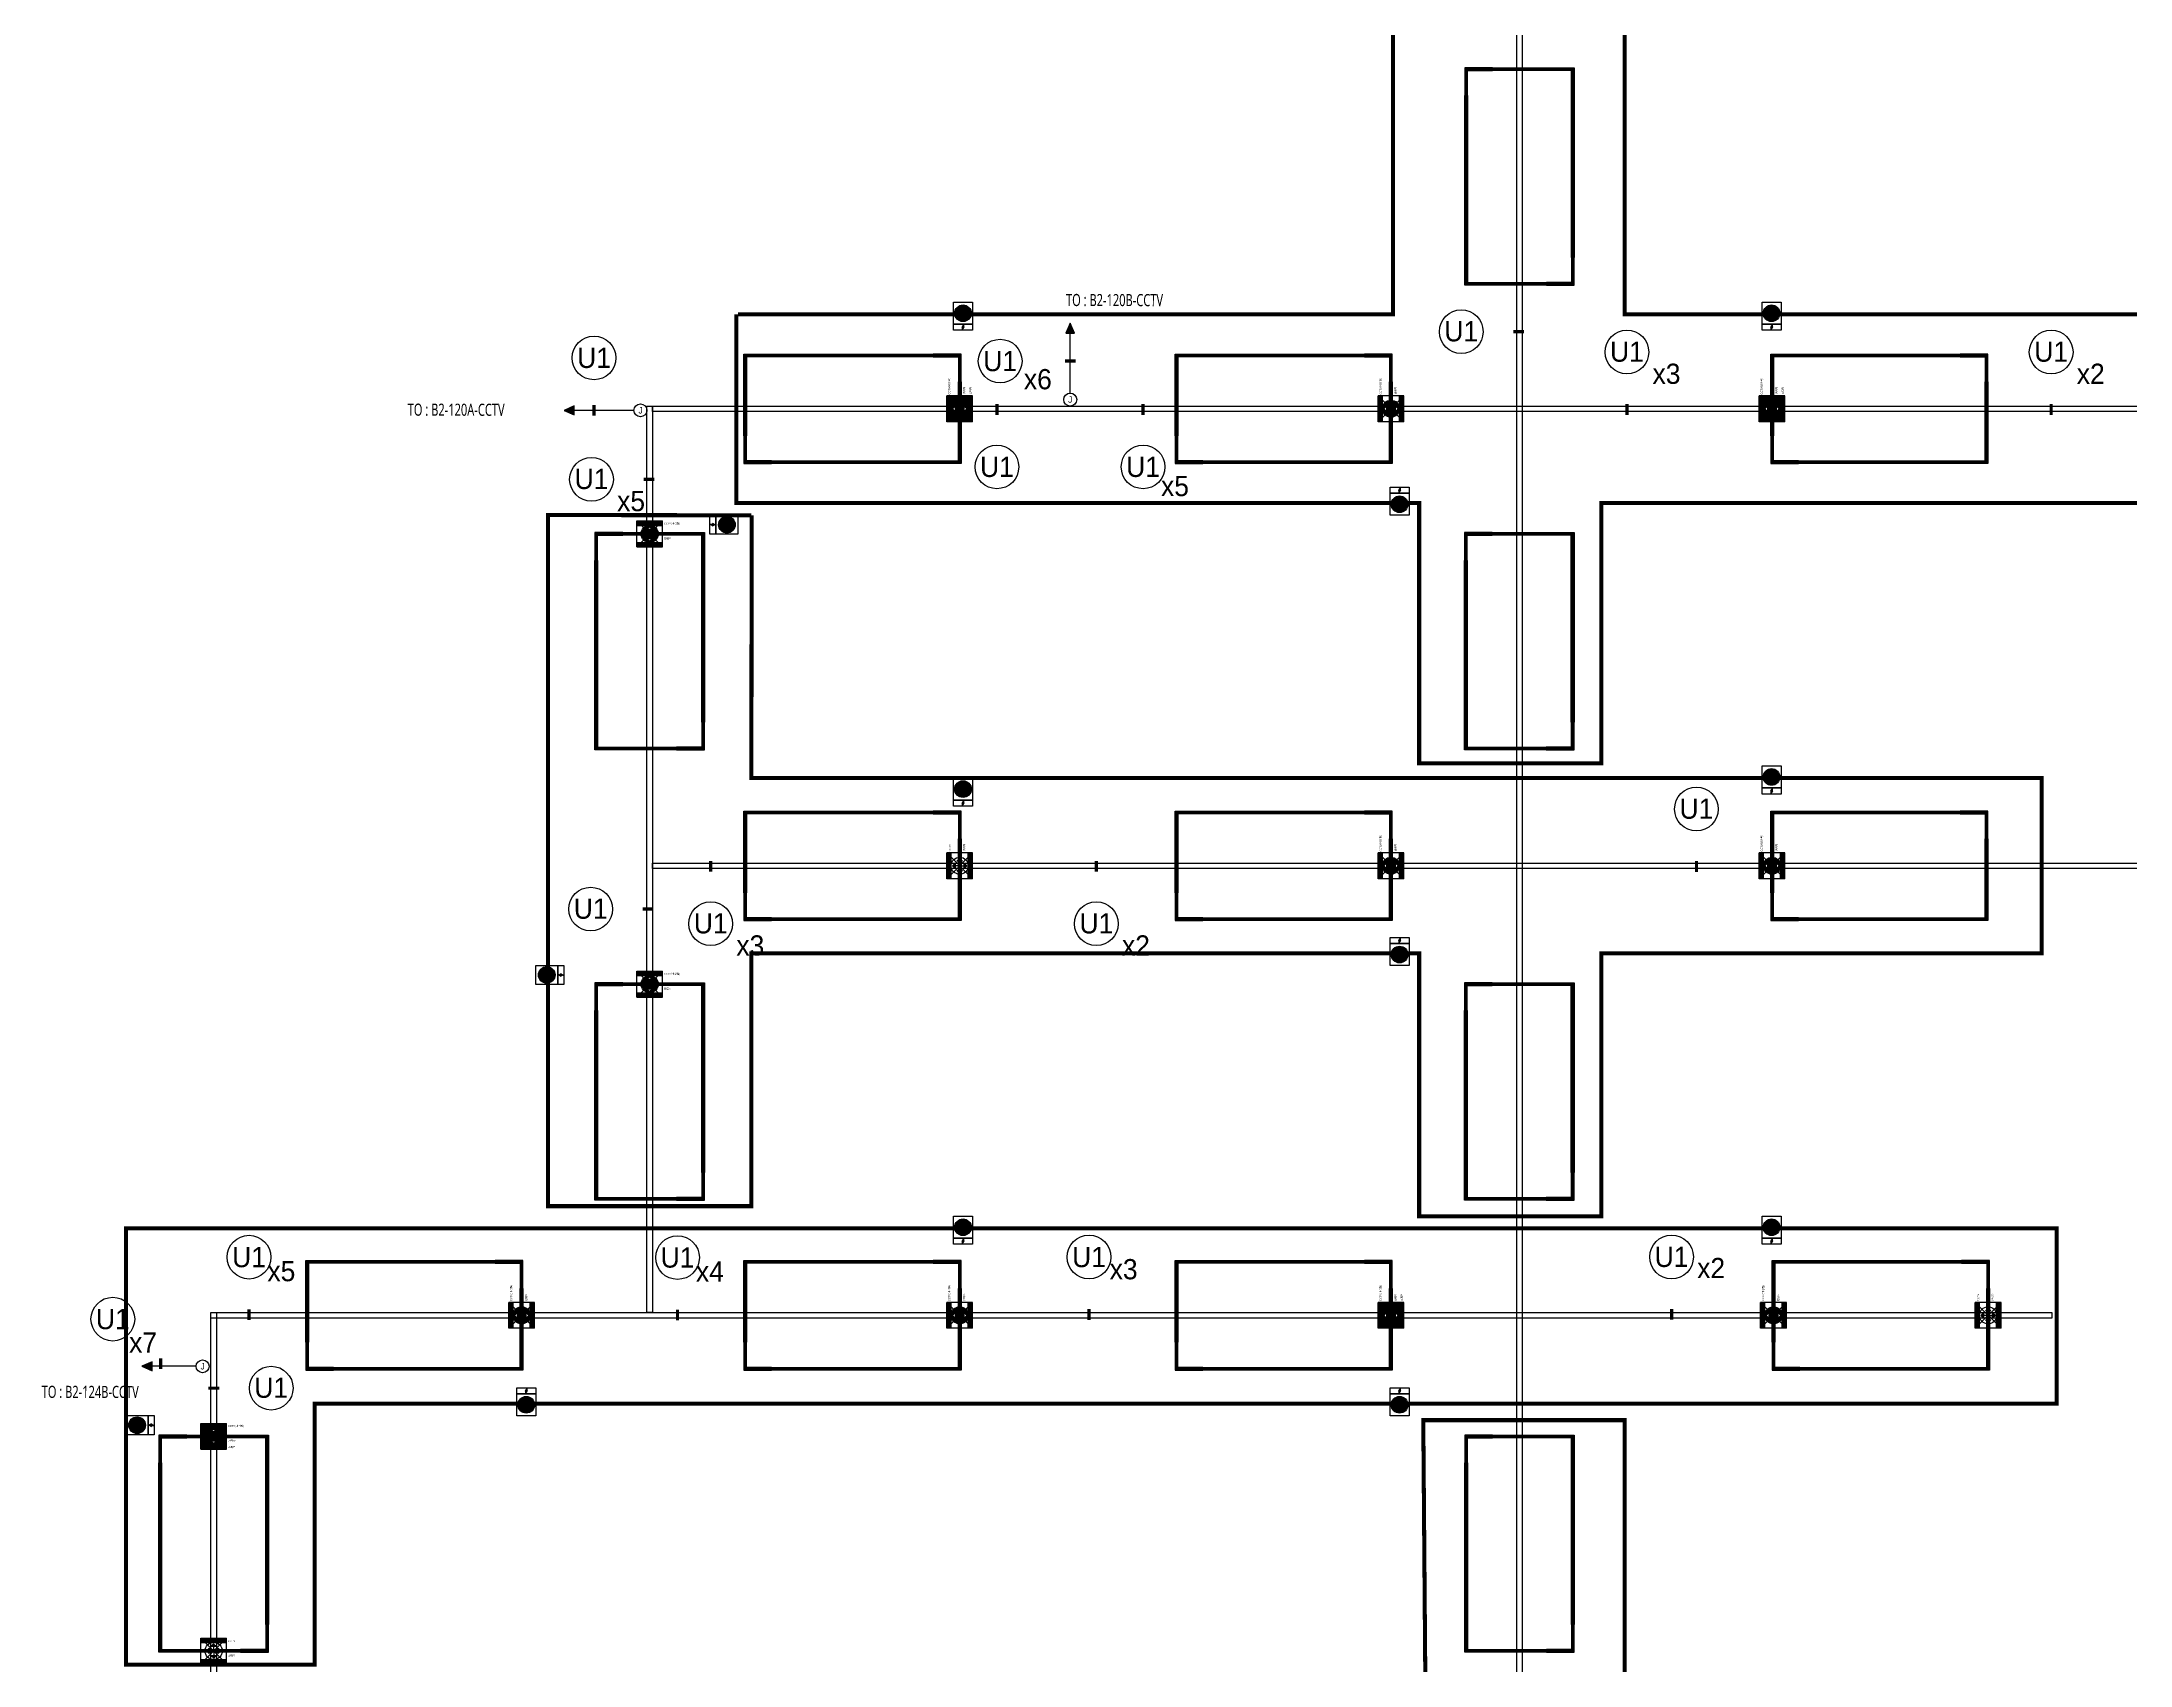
# Model space of a CAD drawing. Header units: millimetres. Extents: x 836025 to 1108898, y 78775 to 372820.
# Drawn here: x 863180 to 940662, y 167754 to 227966 of the extents above; entities that cross this region are included whole.
import ezdxf
from ezdxf.enums import TextEntityAlignment as Align

# ---------------------------------------------------------------- set-up
doc = ezdxf.new("R2010")
doc.units = ezdxf.units.MM
doc.header["$LTSCALE"] = 250
for name, pattern in [('CENTER', [2, 1.25, -0.25, 0.25, -0.25]), ('LINE1', [3, 2.5, -0.5]), ('지하층_기둥$1$CEN', [62, 60, -1, 0, -1])]:
    doc.linetypes.add(name, pattern=pattern)
for name, color, linetype in [('25.05.07(전등 및 멀티 수정)', 8, 'Continuous'), ('A-CEN', 1, '지하층_기둥$1$CEN'), ('HA-CCTV', 2, 'Continuous'), ('HA-스피커 반경', 7, 'LINE1'), ('HA-조명기구', 7, 'Continuous'), ('HA-통합모듈', 7, 'Continuous'), ('LU-UTP wire', 3, 'Continuous'), ('LU-UTP 방향', 1, 'Continuous'), ('LU-UTP케이블', 1, 'Continuous'), ('LU-광케이블', 1, 'Continuous'), ('LU-귀로 방향', 3, 'Continuous'), ('LU-귀로Text', 3, 'Continuous'), ('LU-무선비상벨', 1, 'Continuous'), ('LU-정션박스', 3, 'Continuous'), ('라인구분', 7, 'CENTER'), ('전등레이스웨이', 1, 'Continuous')]:
    doc.layers.add(name, color=color, linetype=linetype)
doc.layers.add('HA-지시선', color=8, linetype='Continuous', plot=False)
doc.layers.get('HA-스피커 반경').off()
doc.styles.add('MtX_굴림', font='Gulim.ttf')
doc.styles.add('N', font='Gulim.ttf')
doc.styles.add('돋움', font='Dotum.ttf')
doc.styles.add('맑은고딕', font='malgun.ttf')

# ---------------------------------------------------------------- blocks, each defined once
blk = doc.blocks.new('HA-무선비상벨')
at = {"layer": 'LU-무선비상벨'}
h = blk.add_hatch(color=1, dxfattribs=at)
h.dxf.hatch_style = 1
h.paths.add_polyline_path([(309, 0, 1), (-309, 0, 1)])
h = blk.add_hatch(color=1, dxfattribs=at)
h.dxf.hatch_style = 1
h.paths.add_polyline_path([(2, 531), (33, 632), (-46, 509), (-2, 509), (-34, 408), (46, 531)])
at = {"layer": 'LU-무선비상벨', "color": 1}
for p, q in [((33, 632), (-46, 509)), ((-46, 509), (46, 531)), ((-2, 509), (-46, 509)), ((-34, 408), (46, 531)), ((-34, 408), (-2, 509)), ((33, 632), (2, 531)), ((46, 531), (2, 531))]:
    blk.add_line(p, q, dxfattribs=at)
for points in [[(356, 408), (-354, 408), (-354, 631), (356, 631)], [(-354, 408), (356, 408), (356, -408), (-354, -408)]]:
    blk.add_lwpolyline(points, close=True, dxfattribs=at)
blk.add_circle((0, 0), 309, dxfattribs=at)
blk = doc.blocks.new('HA-조명기구(코너1000)')
at = {"layer": 'HA-조명기구'}
h = blk.add_hatch(color=81, dxfattribs=at)
h.dxf.hatch_style = 1
h.paths.add_polyline_path([(-995, -35), (-35, -35), (-35, -995), (-5, -995), (-5, -5), (-995, -5)])
at = {"layer": 'HA-조명기구', "color": 81}
blk.add_lwpolyline([(-1000, 0), (-1000, -40), (-40, -40), (-40, -1000), (0, -1000), (0, 0), (-1000, 0)], dxfattribs=at)
at = {"layer": 'HA-조명기구', "color": 3}
blk.add_lwpolyline([(-995, -5), (-995, -35), (-35, -35), (-35, -995), (-5, -995), (-5, -5)], close=True, dxfattribs=at)
at = {"layer": 'HA-지시선'}
for p, q in [((-40, -40), (0, 0)), ((-20, -20), (-1000, -20)), ((-20, -20), (-20, -1000))]:
    blk.add_line(p, q, dxfattribs=at)
at = {"layer": 'HA-지시선', "color": 30}
blk.add_lwpolyline([(-1000, 30), (-1000, -70), (-70, -70), (-70, -1000), (30, -1000), (30, 30)], close=True, dxfattribs=at)
blk = doc.blocks.new('HA-조명기구(직2000)')
at = {"layer": 'HA-조명기구'}
h = blk.add_hatch(color=81, dxfattribs=at)
h.dxf.hatch_style = 1
h.paths.add_polyline_path([(5, -1995), (35, -1995), (35, -5), (5, -5)])
h = blk.add_hatch(color=81, dxfattribs=at)
h.dxf.hatch_style = 1
h.paths.add_polyline_path([(5, -1995), (35, -1995), (35, -5), (5, -5)])
at = {"layer": 'HA-조명기구', "color": 81}
blk.add_lwpolyline([(0, 0), (40, 0), (40, -2000), (0, -2000), (0, 0)], dxfattribs=at)
blk.add_lwpolyline([(5, -5), (35, -5), (35, -1995), (5, -1995)], close=True, dxfattribs=at)
at = {"layer": 'HA-지시선'}
blk.add_line((20, 0), (20, -2000), dxfattribs=at)
at = {"layer": 'HA-지시선', "color": 4}
blk.add_lwpolyline([(-30, 0), (70, 0), (70, -2000), (-30, -2000)], close=True, dxfattribs=at)
blk = doc.blocks.new('HA-통합모듈-만공차')
at = {"layer": 'HA-통합모듈'}
h = blk.add_hatch(color=81, dxfattribs=at)
h.dxf.hatch_style = 1
h.paths.add_polyline_path([(-480, 349), (480, 349), (480, 480), (-480, 480)])
h.paths.add_polyline_path([(-480, -480), (480, -480), (480, -349), (-480, -349)])
at = {"layer": 'HA-지시선', "color": 5}
for p, q in [((-480, -480), (-480, 480)), ((-480, 480), (480, 480)), ((-480, 317), (480, 317)), ((480, -480), (480, 480)), ((-480, -317), (480, -317)), ((-480, -480), (480, -480))]:
    blk.add_line(p, q, dxfattribs=at)
at = {"layer": 'HA-지시선', "color": 251, "true_color": 0x636466}
for p, q in [((-480, 480), (480, -480)), ((-480, -480), (480, 480))]:
    blk.add_line(p, q, dxfattribs=at)
at = {"layer": 'HA-지시선', "color": 5}
blk.add_circle((0, 0), 317, dxfattribs=at)
at = {"layer": 'HA-통합모듈', "color": 5}
for p, q in [((-480, 349), (480, 349)), ((-480, -349), (480, -349))]:
    blk.add_line(p, q, dxfattribs=at)
at = {"layer": 'HA-지시선', "color": 7, "style": 'MtX_굴림'}
blk.add_text('만공차', height=70, dxfattribs=at).set_placement((542, -205))
blk = doc.blocks.new('HA-통합모듈-CCTV(비상벨연동)')
at = {"layer": 'HA-통합모듈'}
h = blk.add_hatch(color=10, dxfattribs=at)
h.dxf.hatch_style = 1
h.paths.add_polyline_path([(317, 0, 1), (-317, 0, 1)])
h.paths.add_polyline_path([(-270, 0), (-170, -100), (-170, 0), (0, 0), (0, -170), (-100, -170), (0, -270), (100, -170), (0, -170), (0, 0), (170, 0), (170, -100), (270, 0), (170, 100), (170, 0), (0, 0), (0, 170), (100, 170), (-2, 268), (-100, 170), (0, 170), (0, 0), (-170, 0), (-170, 100)], flags=16)
at = {"layer": 'HA-지시선', "color": 251, "true_color": 0x636466}
for p, q in [((-480, 480), (480, -480)), ((-480, -480), (480, 480))]:
    blk.add_line(p, q, dxfattribs=at)
at = {"layer": 'HA-통합모듈', "color": 5}
for p, q in [((-480, -480), (-480, 480)), ((-480, 480), (480, 480)), ((-480, 349), (480, 349)), ((-480, 317), (480, 317)), ((-170, 100), (-270, 0)), ((-270, 0), (-170, -100)), ((-170, 100), (-170, -100)), ((0, 0), (-170, 0)), ((-100, 170), (-2, 268)), ((100, 170), (-100, 170)), ((-2, 268), (100, 170)), ((0, 0), (0, 170)), ((0, 0), (0, -170)), ((0, 0), (170, 0)), ((170, -100), (170, 100)), ((170, 100), (270, 0)), ((270, 0), (170, -100)), ((480, -480), (480, 480)), ((-480, -317), (480, -317)), ((-480, -349), (480, -349)), ((-480, -480), (480, -480)), ((-100, -170), (100, -170)), ((0, -270), (-100, -170)), ((100, -170), (0, -270))]:
    blk.add_line(p, q, dxfattribs=at)
blk.add_circle((0, 0), 317, dxfattribs=at)
at = {"layer": 'HA-통합모듈', "style": '돋움'}
blk.add_text('CCTV(비상벨)', height=70, dxfattribs=at).set_placement((530, 350))
blk = doc.blocks.new('HA-통합모듈-스피커')
at = {"layer": 'HA-통합모듈'}
h = blk.add_hatch(color=210, dxfattribs=at)
h.dxf.hatch_style = 1
h.paths.add_polyline_path([(-480, -317), (-480, 317), (0, 317, 1), (0, -317)])
h.paths.add_polyline_path([(0, -317, 1), (0, 317), (480, 317), (480, -317)])
at = {"layer": 'HA-지시선', "color": 5}
for p, q in [((-480, -480), (-480, 480)), ((-480, 480), (480, 480)), ((-480, 349), (480, 349)), ((-480, 317), (480, 317)), ((480, -480), (480, 480)), ((-480, -317), (480, -317)), ((-480, -349), (480, -349)), ((-480, -480), (480, -480))]:
    blk.add_line(p, q, dxfattribs=at)
at = {"layer": 'HA-지시선', "color": 251, "true_color": 0x636466}
for p, q in [((-480, 480), (480, -480)), ((-480, -480), (480, 480))]:
    blk.add_line(p, q, dxfattribs=at)
at = {"layer": 'HA-지시선', "color": 5}
blk.add_circle((0, 0), 317, dxfattribs=at)
at = {"layer": 'HA-조명기구', "style": '돋움'}
blk.add_text('스피커', height=70, dxfattribs=at).set_placement((538, -434))
blk = doc.blocks.new('zw$9B82')
at = {"layer": 'HA-스피커 반경', "color": 6}
blk.add_blockref('HA-통합모듈-스피커', (0, 0), dxfattribs=at)
blk = doc.blocks.new('HA-통합모듈-CCTV')
h = blk.add_hatch(color=81)
h.dxf.hatch_style = 1
h.paths.add_polyline_path([(-270, 0), (-170, 100), (-170, -100)])
h.paths.add_polyline_path([(-100, 170), (100, 170), (-2, 268)])
h.paths.add_polyline_path([(170, -100), (270, 0), (170, 100)])
h.paths.add_polyline_path([(-100, -170), (100, -170), (0, -270)])
at = {"layer": 'HA-지시선', "color": 251, "true_color": 0x636466}
for p, q in [((-480, 480), (480, -480)), ((-480, -480), (480, 480))]:
    blk.add_line(p, q, dxfattribs=at)
at = {"layer": 'HA-통합모듈', "color": 5}
for p, q in [((-480, -480), (-480, 480)), ((-480, 480), (480, 480)), ((-480, 349), (480, 349)), ((-170, 100), (-270, 0)), ((-270, 0), (-170, -100)), ((-170, 100), (-170, -100)), ((0, 0), (-170, 0)), ((-100, 170), (-2, 268)), ((100, 170), (-100, 170)), ((-2, 268), (100, 170)), ((0, 0), (0, 170)), ((0, 0), (0, -170)), ((0, 0), (170, 0)), ((170, -100), (170, 100)), ((170, 100), (270, 0)), ((270, 0), (170, -100)), ((480, -480), (480, 480)), ((-480, -349), (480, -349)), ((-480, -480), (480, -480)), ((-100, -170), (100, -170)), ((0, -270), (-100, -170)), ((100, -170), (0, -270))]:
    blk.add_line(p, q, dxfattribs=at)
blk.add_circle((0, 0), 317, dxfattribs=at)
at = {"layer": 'HA-통합모듈', "color": 7, "style": '돋움'}
blk.add_text('CCTV', height=70, dxfattribs=at).set_placement((536, 330))
blk = doc.blocks.new('LU-귀로방향')
at = {"layer": 'LU-귀로 방향', "color": 2}
blk.add_lwpolyline([(0.8, -0.35), (0.8, 0.35), (0, 0)], close=True, dxfattribs=at)
at = {"layer": 'LU-귀로 방향', "color": 10}
blk.add_solid([(0.03, 0), (0.78, 0.33), (0.78, -0.33)], dxfattribs=at)
blk = doc.blocks.new('LU-Jumper')
at = {"layer": 'LU-정션박스', "color": 2}
blk.add_circle((0, 0), 0.5, dxfattribs=at)
blk.add_circle((0, 0), 0.5, dxfattribs=at)
at = {"layer": 'LU-정션박스', "color": 1, "style": 'N'}
blk.add_text('J', height=0.5, dxfattribs=at).set_placement((0, 0), align=Align.MIDDLE)

msp = doc.modelspace()

# ---------------------------------------------------------------- linework, layer by layer
at = {"layer": 'LU-UTP wire'}
for p, q in [((901336, 214935, 0), (901336, 217528, 0)), ((885152, 214296, 0), (882559, 214296, 0)), ((868907, 178840, 0), (866898, 178840, 0))]:
    msp.add_line(p, q, dxfattribs=at)
at = {"layer": 'LU-UTP 방향', "elevation": 0}
for points in [[(901096, 214695, 0, 0, 0), (901096, 214695, 0, 0, 0), (900283, 214695, 120, 0, 0), (899883, 214695, 0, 0, 0)], [(901576, 214695, 0, 0, 0), (901576, 214695, 0, 0, 0), (902388, 214695, 120, 0, 0), (902788, 214695, 0, 0, 0)], [(885392, 214056, 0, 0, 0), (885392, 214056, 0, 0, 0), (885392, 213243, 120, 0, 0), (885392, 212843, 0, 0, 0)], [(869148, 179080, 0, 0, 0), (869148, 179080, 0, 0, 0), (869148, 179892, 120, 0, 0), (869148, 180292, 0, 0, 0)], [(869148, 178600, 0, 0, 0), (869148, 178600, 0, 0, 0), (869148, 177787, 120, 0, 0), (869148, 177387, 0, 0, 0)]]:
    msp.add_lwpolyline(points, format="xyseb", dxfattribs=at)
at = {"layer": 'LU-UTP케이블', "color": 1}
for centre in [(915842, 217212, 0), (883670, 216241, 0), (921989, 216457, 0), (937729, 216457, 0), (898736, 216122, 0), (883576, 211735, 0), (898616, 212199, 0), (904039, 212199, 0), (904039, 212199, 0), (924569, 199507, 0), (883545, 195797, 0), (887999, 195254, 0), (902307, 195254, 0), (870870, 182888, 0), (886767, 182874, 0), (902034, 182891, 0), (923645, 182897, 0), (865816, 180589, 0), (871692, 178030, 0)]:
    msp.add_circle(centre, 811, dxfattribs=at)
at = {"layer": 'LU-광케이블', "color": 1, "elevation": 0}
for points in [[(916653, 217212, 0, 0, 0), (917771, 217212, 120, 120, 0), (918171, 217212, 0, 0, 0)], [(899547, 216122, 0, 0, 0), (899547, 216122, 0, 0, 0), (901136, 216122, 120, 120, 0), (901536, 216122, 0, 0, 0)], [(883670, 215430, 0, 0, 0), (883670, 215430, 0, 0, 0), (883670, 214496, 120, 120, 0), (883670, 214096, 0, 0, 0)], [(921989, 215646, 0, 0, 0), (921989, 214528, 120, 120, 0), (921989, 214128, 0, 0, 0)], [(937729, 215646, 0, 0, 0), (937729, 214528, 120, 120, 0), (937729, 214128, 0, 0, 0)], [(898616, 213011, 0, 0, 0), (898616, 214128, 120, 120, 0), (898616, 214528, 0, 0, 0)], [(904039, 213011, 0, 0, 0), (904039, 214128, 120, 120, 0), (904039, 214528, 0, 0, 0)], [(904039, 213011, 0, 0, 0), (904039, 214128, 120, 120, 0), (904039, 214528, 0, 0, 0)], [(884387, 211735, 0, 0, 0), (885505, 211735, 120, 120, 0), (885905, 211735, 0, 0, 0)], [(924569, 198696, 0, 0, 0), (924569, 197578, 120, 120, 0), (924569, 197178, 0, 0, 0)], [(887999, 196066, 0, 0, 0), (887999, 197184, 120, 120, 0), (887999, 197584, 0, 0, 0)], [(902307, 196066, 0, 0, 0), (902307, 197184, 120, 120, 0), (902307, 197584, 0, 0, 0)], [(884356, 195797, 0, 0, 0), (885474, 195797, 120, 120, 0), (885874, 195797, 0, 0, 0)], [(870870, 182077, 0, 0, 0), (870870, 180959, 120, 120, 0), (870870, 180559, 0, 0, 0)], [(886767, 182062, 0, 0, 0), (886767, 180944, 120, 120, 0), (886767, 180544, 0, 0, 0)], [(902034, 182080, 0, 0, 0), (902034, 180962, 120, 120, 0), (902034, 180562, 0, 0, 0)], [(923645, 182086, 0, 0, 0), (923645, 180968, 120, 120, 0), (923645, 180568, 0, 0, 0)], [(866627, 180589, 0, 0, 0), (867593, 180589, 0, 0, 0), (867593, 179140, 120, 120, 0), (867593, 178740, 0, 0, 0)], [(870881, 178030, 0, 0, 0), (869763, 178030, 120, 120, 0), (869363, 178030, 0, 0, 0)]]:
    msp.add_lwpolyline(points, format="xyseb", dxfattribs=at)
at = {"layer": '라인구분', "color": 5, "ltscale": 3.5, "const_width": 150, "elevation": 0}
for points in [[(888953, 217855), (888953, 210855), (914281, 210855), (914281, 201200), (921044, 201200), (921044, 210856), (968028, 210856), (968028, 217856), (921908, 217855), (921908, 238864), (913308, 238864), (913308, 217855), (889008, 217855)], [(889508, 210405), (881958, 210411), (881958, 184779), (889508, 184779), (889508, 194155), (914281, 194155), (914281, 184407), (921044, 184407), (921044, 194155), (937380, 194155), (937380, 200655), (889508, 200655), (889516, 210405)]]:
    msp.add_lwpolyline(points, dxfattribs=at)
at = {"layer": '라인구분', "ltscale": 3.5, "const_width": 150, "elevation": 0}
msp.add_lwpolyline([(866308, 167771), (873308, 167771), (873308, 177455), (937930, 177455), (937930, 183955), (866308, 183955), (866308, 167771)], dxfattribs=at)
at = {"layer": '라인구분', "color": 6, "ltscale": 3.5, "const_width": 150, "elevation": 0}
msp.add_lwpolyline([(921908, 176842), (921908, 132255), (896162, 132154), (896162, 139154), (913808, 139255), (913808, 154055), (913808, 160255), (887999, 160255), (888049, 167255), (914510, 167255), (914434, 176842)], close=True, dxfattribs=at)
at = {"layer": '전등레이스웨이', "elevation": 0}
for points in [[(918108, 293745), (918108, 135855), (917907, 135855), (917907, 293745)], [(885632, 180830), (885632, 214455), (885833, 214455), (885833, 180830)], [(885833, 214455), (971697, 214455), (971697, 214255), (885833, 214255)], [(885833, 197505), (971697, 197505), (971697, 197305), (885833, 197305)], [(869457, 180830), (937758, 180830), (937758, 180630), (869457, 180630)], [(869658, 180830), (869658, 163655), (869457, 163655), (869457, 180830)]]:
    msp.add_lwpolyline(points, close=True, dxfattribs=at)

# ---------------------------------------------------------------- block references
at = {"layer": '25.05.07(전등 및 멀티 수정)'}
for name in ['HA-통합모듈-CCTV', 'HA-통합모듈-만공차']:
    msp.add_blockref(name, (869558, 168282, 0), dxfattribs=at)
at = {"layer": 'A-CEN'}
for p, rotation in [((897235, 214355, 0), 90), ((927373, 214355, 0), 89.99999999999999), ((913235, 180730, 0), 89.99999999999999)]:
    msp.add_blockref('zw$9B82', p, dxfattribs=dict(at, rotation=rotation))
msp.add_blockref('zw$9B82', (869558, 176242, 0), dxfattribs=at)
at = {"layer": 'HA-CCTV', "color": 3}
for name, p, rotation in [('HA-통합모듈-CCTV(비상벨연동)', (897235, 214355, 0), 90.0000000000004), ('HA-통합모듈-CCTV(비상벨연동)', (913235, 214355, 0), 90.00000000000048), ('HA-통합모듈-CCTV(비상벨연동)', (927373, 214355, 0), 90.00000000000048), ('HA-통합모듈-CCTV(비상벨연동)', (913235, 197405, 0), 90.00000000000048), ('HA-통합모듈-CCTV(비상벨연동)', (927373, 197405, 0), 90.00000000000048), ('HA-통합모듈-CCTV', (897235, 197405, 0), 89.99999999999999), ('HA-통합모듈-CCTV(비상벨연동)', (880983, 180730, 0), 90.0000000000004), ('HA-통합모듈-CCTV(비상벨연동)', (897235, 180730, 0), 90.0000000000004), ('HA-통합모듈-CCTV(비상벨연동)', (913235, 180730, 0), 90.00000000000048), ('HA-통합모듈-CCTV(비상벨연동)', (927428, 180730), 90.00000000000048), ('HA-통합모듈-CCTV', (935388, 180730), 89.99999999999999)]:
    msp.add_blockref(name, p, dxfattribs=dict(at, rotation=rotation))
for p in [(885733, 209712, 0), (885733, 193012, 0), (869558, 176242, 0)]:
    msp.add_blockref('HA-통합모듈-CCTV(비상벨연동)', p, dxfattribs=at)
at = {"layer": 'HA-조명기구', "color": 3}
for name, p, rotation in [('HA-조명기구(코너1000)', (916008, 226970, 0), 90), ('HA-조명기구(직2000)', (919008, 226970, 0), 270), ('HA-조명기구(직2000)', (916048, 223970, 0), 180), ('HA-조명기구(직2000)', (920008, 223970, 0), 180), ('HA-조명기구(직2000)', (916048, 221970, 0), 180), ('HA-조명기구(직2000)', (920008, 221970, 0), 180), ('HA-조명기구(직2000)', (916048, 219970, 0), 180), ('HA-조명기구(직2000)', (920008, 219970, 0), 180), ('HA-조명기구(코너1000)', (920008, 218970, 0), 270), ('HA-조명기구(직2000)', (919008, 219010, 0), 270), ('HA-조명기구(직2000)', (890255, 216315, 0), 89.99999999999999), ('HA-조명기구(직2000)', (892255, 216315, 0), 89.99999999999999), ('HA-조명기구(직2000)', (894255, 216315, 0), 89.99999999999999), ('HA-조명기구(직2000)', (906255, 216315, 0), 89.99999999999999), ('HA-조명기구(직2000)', (908255, 216315, 0), 89.99999999999999), ('HA-조명기구(직2000)', (910255, 216315, 0), 89.99999999999999), ('HA-조명기구(직2000)', (928353, 216315, 0), 89.99999999999999), ('HA-조명기구(직2000)', (930353, 216315, 0), 89.99999999999999), ('HA-조명기구(직2000)', (932353, 216315, 0), 89.99999999999999), ('HA-조명기구(직2000)', (889295, 213355, 0), 180), ('HA-통합모듈-만공차', (897235, 214355, 0), 90.0000000000004), ('HA-조명기구(직2000)', (897255, 213355, 0), 180), ('HA-조명기구(직2000)', (905295, 213355, 0), 180), ('HA-통합모듈-만공차', (913235, 214355, 0), 90.00000000000048), ('HA-조명기구(직2000)', (913255, 213355, 0), 180), ('HA-통합모듈-만공차', (927373, 214355, 0), 90.00000000000048), ('HA-조명기구(직2000)', (927393, 213355, 0), 180), ('HA-조명기구(직2000)', (935353, 213355, 0), 180), ('HA-조명기구(코너1000)', (889255, 212355, 0), 180), ('HA-조명기구(코너1000)', (905255, 212355, 0), 180), ('HA-조명기구(코너1000)', (927353, 212355, 0), 180), ('HA-조명기구(직2000)', (890255, 212355, 0), 89.99999999999999), ('HA-조명기구(직2000)', (892255, 212355, 0), 89.99999999999999), ('HA-조명기구(직2000)', (894255, 212355, 0), 89.99999999999999), ('HA-조명기구(직2000)', (906255, 212355, 0), 89.99999999999999), ('HA-조명기구(직2000)', (908255, 212355, 0), 89.99999999999999), ('HA-조명기구(직2000)', (910255, 212355, 0), 89.99999999999999), ('HA-조명기구(직2000)', (928353, 212355, 0), 89.99999999999999), ('HA-조명기구(직2000)', (930353, 212355, 0), 89.99999999999999), ('HA-조명기구(직2000)', (932353, 212355, 0), 89.99999999999999), ('HA-조명기구(코너1000)', (883733, 209732, 0), 89.99999999999999), ('HA-조명기구(직2000)', (884733, 209692, 0), 89.99999999999999), ('HA-조명기구(코너1000)', (915996, 209732, 0), 90), ('HA-조명기구(직2000)', (918996, 209732, 0), 270), ('HA-조명기구(직2000)', (916036, 206732, 0), 180), ('HA-조명기구(직2000)', (919996, 206732, 0), 180), ('HA-조명기구(직2000)', (916036, 204732, 0), 180), ('HA-조명기구(직2000)', (919996, 204732, 0), 180), ('HA-조명기구(직2000)', (916036, 202732, 0), 180), ('HA-조명기구(직2000)', (919996, 202732, 0), 180), ('HA-조명기구(코너1000)', (887733, 201732, 0), 270), ('HA-조명기구(코너1000)', (919996, 201732, 0), 270), ('HA-조명기구(직2000)', (884733, 201732, 0), 89.99999999999999), ('HA-조명기구(직2000)', (918996, 201772, 0), 270), ('HA-조명기구(직2000)', (890255, 199365, 0), 89.99999999999999), ('HA-조명기구(직2000)', (892255, 199365, 0), 89.99999999999999), ('HA-조명기구(직2000)', (894255, 199365, 0), 89.99999999999999), ('HA-조명기구(직2000)', (906255, 199365, 0), 89.99999999999999), ('HA-조명기구(직2000)', (908255, 199365, 0), 89.99999999999999), ('HA-조명기구(직2000)', (910255, 199365, 0), 89.99999999999999), ('HA-조명기구(직2000)', (928353, 199365, 0), 89.99999999999999), ('HA-조명기구(직2000)', (930353, 199365, 0), 89.99999999999999), ('HA-조명기구(직2000)', (932353, 199365, 0), 89.99999999999999), ('HA-조명기구(직2000)', (889295, 196405, 0), 180), ('HA-조명기구(직2000)', (897255, 196405, 0), 180), ('HA-조명기구(직2000)', (905295, 196405, 0), 180), ('HA-조명기구(직2000)', (913255, 196405, 0), 180), ('HA-조명기구(직2000)', (927393, 196405, 0), 180), ('HA-조명기구(직2000)', (935353, 196405, 0), 180), ('HA-통합모듈-만공차', (897235, 197405, 0), 90.00000000000048), ('HA-통합모듈-만공차', (913235, 197405, 0), 90.00000000000048), ('HA-통합모듈-만공차', (927373, 197405, 0), 90.00000000000048), ('HA-조명기구(코너1000)', (889255, 195405, 0), 180), ('HA-조명기구(코너1000)', (905255, 195405, 0), 180), ('HA-조명기구(코너1000)', (927353, 195405, 0), 180), ('HA-조명기구(직2000)', (890255, 195405, 0), 89.99999999999999), ('HA-조명기구(직2000)', (892255, 195405, 0), 89.99999999999999), ('HA-조명기구(직2000)', (894255, 195405, 0), 89.99999999999999), ('HA-조명기구(직2000)', (906255, 195405, 0), 89.99999999999999), ('HA-조명기구(직2000)', (908255, 195405, 0), 89.99999999999999), ('HA-조명기구(직2000)', (910255, 195405, 0), 89.99999999999999), ('HA-조명기구(직2000)', (928353, 195405, 0), 89.99999999999999), ('HA-조명기구(직2000)', (930353, 195405, 0), 89.99999999999999), ('HA-조명기구(직2000)', (932353, 195405, 0), 89.99999999999999), ('HA-조명기구(코너1000)', (883733, 193032, 0), 89.99999999999999), ('HA-조명기구(직2000)', (884733, 192992, 0), 89.99999999999999), ('HA-조명기구(코너1000)', (915996, 193032, 0), 90), ('HA-조명기구(직2000)', (918996, 193032, 0), 270), ('HA-조명기구(직2000)', (916036, 190032, 0), 180), ('HA-조명기구(직2000)', (919996, 190032, 0), 180), ('HA-조명기구(직2000)', (916036, 188032, 0), 180), ('HA-조명기구(직2000)', (919996, 188032, 0), 180), ('HA-조명기구(직2000)', (916036, 186032, 0), 180), ('HA-조명기구(직2000)', (919996, 186032, 0), 180), ('HA-조명기구(코너1000)', (887733, 185032, 0), 270), ('HA-조명기구(코너1000)', (919996, 185032, 0), 270), ('HA-조명기구(직2000)', (884733, 185032, 0), 89.99999999999999), ('HA-조명기구(직2000)', (918996, 185072, 0), 270), ('HA-조명기구(직2000)', (874003, 182690, 0), 89.99999999999999), ('HA-조명기구(직2000)', (876003, 182690, 0), 89.99999999999999), ('HA-조명기구(직2000)', (878003, 182690, 0), 89.99999999999999), ('HA-조명기구(직2000)', (890255, 182690, 0), 89.99999999999999), ('HA-조명기구(직2000)', (892255, 182690, 0), 89.99999999999999), ('HA-조명기구(직2000)', (894255, 182690, 0), 89.99999999999999), ('HA-조명기구(직2000)', (906255, 182690, 0), 89.99999999999999), ('HA-조명기구(직2000)', (908255, 182690, 0), 89.99999999999999), ('HA-조명기구(직2000)', (910255, 182690, 0), 89.99999999999999), ('HA-조명기구(직2000)', (928408, 182690), 89.99999999999999), ('HA-조명기구(직2000)', (930408, 182690), 89.99999999999999), ('HA-조명기구(직2000)', (932408, 182690), 89.99999999999999), ('HA-조명기구(직2000)', (873043, 179730, 0), 180), ('HA-통합모듈-만공차', (880983, 180730, 0), 90.0000000000004), ('HA-조명기구(직2000)', (881003, 179730, 0), 180), ('HA-조명기구(직2000)', (889295, 179730, 0), 180), ('HA-통합모듈-만공차', (897235, 180730, 0), 90.0000000000004), ('HA-조명기구(직2000)', (897255, 179730, 0), 180), ('HA-조명기구(직2000)', (905295, 179730, 0), 180), ('HA-통합모듈-만공차', (913235, 180730, 0), 90.00000000000048), ('HA-조명기구(직2000)', (913255, 179730, 0), 180), ('HA-통합모듈-만공차', (927428, 180730), 90.00000000000048), ('HA-조명기구(직2000)', (927448, 179730), 180), ('HA-통합모듈-만공차', (935388, 180730), 90.00000000000048), ('HA-조명기구(직2000)', (935408, 179730), 180), ('HA-조명기구(코너1000)', (873003, 178730, 0), 180), ('HA-조명기구(코너1000)', (889255, 178730, 0), 180), ('HA-조명기구(코너1000)', (905255, 178730, 0), 180), ('HA-조명기구(코너1000)', (927408, 178730), 180), ('HA-조명기구(직2000)', (874003, 178730, 0), 89.99999999999999), ('HA-조명기구(직2000)', (876003, 178730, 0), 89.99999999999999), ('HA-조명기구(직2000)', (878003, 178730, 0), 89.99999999999999), ('HA-조명기구(직2000)', (890255, 178730, 0), 89.99999999999999), ('HA-조명기구(직2000)', (892255, 178730, 0), 89.99999999999999), ('HA-조명기구(직2000)', (894255, 178730, 0), 89.99999999999999), ('HA-조명기구(직2000)', (906255, 178730, 0), 89.99999999999999), ('HA-조명기구(직2000)', (908255, 178730, 0), 89.99999999999999), ('HA-조명기구(직2000)', (910255, 178730, 0), 89.99999999999999), ('HA-조명기구(직2000)', (928408, 178730), 89.99999999999999), ('HA-조명기구(직2000)', (930408, 178730), 89.99999999999999), ('HA-조명기구(직2000)', (932408, 178730), 89.99999999999999), ('HA-조명기구(코너1000)', (867558, 176262, 0), 89.99999999999999), ('HA-조명기구(직2000)', (868558, 176222, 0), 89.99999999999999), ('HA-조명기구(코너1000)', (916008, 176262, 0), 90), ('HA-조명기구(직2000)', (919008, 176262, 0), 270), ('HA-조명기구(직2000)', (916048, 173262, 0), 180), ('HA-조명기구(직2000)', (920008, 173262, 0), 180), ('HA-조명기구(직2000)', (916048, 171262, 0), 180), ('HA-조명기구(직2000)', (920008, 171262, 0), 180), ('HA-조명기구(직2000)', (916048, 169262, 0), 180), ('HA-조명기구(직2000)', (920008, 169262, 0), 180), ('HA-조명기구(코너1000)', (871558, 168262, 0), 270), ('HA-조명기구(코너1000)', (920008, 168262, 0), 270), ('HA-조명기구(직2000)', (868558, 168262, 0), 89.99999999999999), ('HA-조명기구(직2000)', (919008, 168302, 0), 270)]:
    msp.add_blockref(name, p, dxfattribs=dict(at, rotation=rotation))
at = {"layer": 'HA-조명기구', "color": 3, "xscale": -1}
for p, rotation in [((920008, 226970, 0), 270), ((916008, 218970, 0), 89.99999999999969), ((897255, 212355, 0), 180), ((913255, 212355, 0), 180), ((935353, 212355, 0), 180), ((887733, 209732, 0), 270), ((919996, 209732, 0), 270), ((883733, 201732, 0), 89.99999999999991), ((915996, 201732, 0), 89.99999999999969), ((897255, 195405, 0), 180), ((913255, 195405, 0), 180), ((935353, 195405, 0), 180), ((887733, 193032, 0), 270), ((919996, 193032, 0), 270), ((883733, 185032, 0), 89.99999999999991), ((915996, 185032, 0), 89.99999999999969), ((881003, 178730, 0), 180), ((897255, 178730, 0), 180), ((913255, 178730, 0), 180), ((935408, 178730), 180), ((871558, 176262, 0), 270), ((920008, 176262, 0), 270), ((867558, 168262, 0), 89.99999999999969), ((916008, 168262, 0), 89.99999999999969)]:
    msp.add_blockref('HA-조명기구(코너1000)', p, dxfattribs=dict(at, rotation=rotation))
for p in [(889255, 216355, 0), (905255, 216355, 0), (927353, 216355, 0), (889255, 199405, 0), (905255, 199405, 0), (927353, 199405, 0), (873003, 182730, 0), (889255, 182730, 0), (905255, 182730, 0), (927408, 182730)]:
    msp.add_blockref('HA-조명기구(코너1000)', p, dxfattribs=at)
at = {"layer": 'HA-조명기구', "color": 3}
for name, p in [('HA-조명기구(코너1000)', (897255, 216355, 0)), ('HA-조명기구(코너1000)', (913255, 216355, 0)), ('HA-조명기구(코너1000)', (935353, 216355, 0)), ('HA-통합모듈-만공차', (885733, 209712, 0)), ('HA-조명기구(직2000)', (883733, 208732, 0)), ('HA-조명기구(직2000)', (887693, 208732, 0)), ('HA-조명기구(직2000)', (883733, 206732, 0)), ('HA-조명기구(직2000)', (887693, 206732, 0)), ('HA-조명기구(직2000)', (883733, 204732, 0)), ('HA-조명기구(직2000)', (887693, 204732, 0)), ('HA-조명기구(코너1000)', (897255, 199405, 0)), ('HA-조명기구(코너1000)', (913255, 199405, 0)), ('HA-조명기구(코너1000)', (935353, 199405, 0)), ('HA-통합모듈-만공차', (885733, 193012, 0)), ('HA-조명기구(직2000)', (883733, 192032, 0)), ('HA-조명기구(직2000)', (887693, 192032, 0)), ('HA-조명기구(직2000)', (883733, 190032, 0)), ('HA-조명기구(직2000)', (887693, 190032, 0)), ('HA-조명기구(직2000)', (883733, 188032, 0)), ('HA-조명기구(직2000)', (887693, 188032, 0)), ('HA-조명기구(코너1000)', (881003, 182730, 0)), ('HA-조명기구(코너1000)', (897255, 182730, 0)), ('HA-조명기구(코너1000)', (913255, 182730, 0)), ('HA-조명기구(코너1000)', (935408, 182730)), ('HA-통합모듈-만공차', (869558, 176242, 0)), ('HA-조명기구(직2000)', (867558, 175262, 0)), ('HA-조명기구(직2000)', (871518, 175262, 0)), ('HA-조명기구(직2000)', (867558, 173262, 0)), ('HA-조명기구(직2000)', (871518, 173262, 0)), ('HA-조명기구(직2000)', (867558, 171262, 0)), ('HA-조명기구(직2000)', (871518, 171262, 0))]:
    msp.add_blockref(name, p, dxfattribs=at)
at = {"layer": 'LU-귀로 방향', "xscale": 468.0000000000001, "yscale": 468.0000000000001, "zscale": 468.0000000000001, "rotation": 269.9999999999999}
msp.add_blockref('LU-귀로방향', (901336, 217530, 0), dxfattribs=at)
at = {"layer": 'LU-귀로 방향', "xscale": 468.0000000000001, "yscale": 468.0000000000001, "zscale": 468.0000000000001}
for p in [(882558, 214296, 0), (866897, 178840, 0)]:
    msp.add_blockref('LU-귀로방향', p, dxfattribs=at)
at = {"layer": 'LU-무선비상벨'}
for p, rotation in [((897358, 217897), 180), ((927358, 217897), 180), ((888600, 210054), 89.99999999999991), ((927358, 200697), 180), ((897358, 200247), 180), ((881915, 193356), 269.9999999999999), ((897358, 183997), 180), ((927358, 183997), 180), ((866715, 176656), 269.9999999999999)]:
    msp.add_blockref('HA-무선비상벨', p, dxfattribs=dict(at, rotation=rotation))
for p in [(913557, 210813), (913557, 194113), (881157, 177413), (913557, 177413)]:
    msp.add_blockref('HA-무선비상벨', p, dxfattribs=at)
at = {"layer": 'LU-정션박스', "xscale": 480, "yscale": 480, "zscale": 480}
for p, rotation in [((901336, 214695, 0), 359.9157777883217), ((885392, 214296, 0), 359.9157777883217), ((869147, 178840, 0), 359.9157777883218)]:
    msp.add_blockref('LU-Jumper', p, dxfattribs=dict(at, rotation=rotation))

# ---------------------------------------------------------------- texts
at = {"layer": 'LU-UTP케이블', "color": 3, "style": 'N'}
for s, p in [('U1', (915842, 217229, 0)), ('U1', (883670, 216243, 0)), ('U1', (898736, 216124, 0)), ('U1', (921989, 216474, 0)), ('U1', (937729, 216474, 0)), ('x6', (900135, 215452, 0)), ('x3', (923458, 215653, 0)), ('x2', (939198, 215653, 0)), ('U1', (898616, 212201, 0)), ('U1', (904039, 212201, 0)), ('U1', (904039, 212201, 0)), ('U1', (883576, 211752, 0)), ('x5', (905222, 211488, 0)), ('x5', (885044, 210931, 0)), ('U1', (924569, 199524, 0)), ('U1', (883545, 195814, 0)), ('U1', (887999, 195271, 0)), ('U1', (902307, 195271, 0)), ('x3', (889468, 194450, 0)), ('x2', (903775, 194450, 0)), ('U1', (870870, 182890, 0)), ('U1', (886767, 182876, 0)), ('U1', (902034, 182893, 0)), ('U1', (923645, 182899, 0)), ('x2', (925114, 182484, 0)), ('x5', (872070, 182370, 0)), ('x4', (887967, 182355, 0)), ('x3', (903317, 182442, 0)), ('U1', (865816, 180591, 0)), ('x7', (866940, 179725, 0)), ('U1', (871692, 178047, 0))]:
    msp.add_text(s, height=750, dxfattribs=at).set_placement(p, align=Align.MIDDLE_CENTER)
at = {"layer": 'LU-귀로Text', "color": 3, "style": '맑은고딕', "width": 0.7}
for s, p in [('TO : B2-120B-CCTV', (902979, 218386, 0)), ('TO : B2-120A-CCTV', (878554, 214319, 0)), ('TO : B2-124B-CCTV', (864977, 177891, 0))]:
    msp.add_text(s, height=450, rotation=359.93392, dxfattribs=at).set_placement(p, align=Align.MIDDLE_CENTER)

doc.saveas('drawing.dxf')
